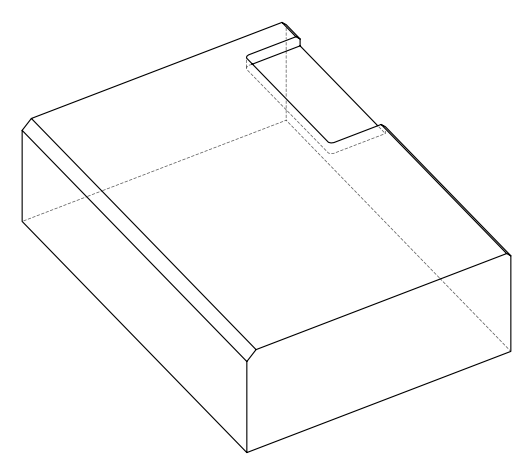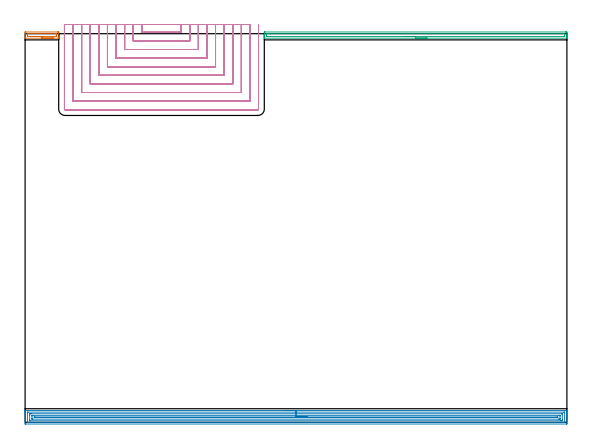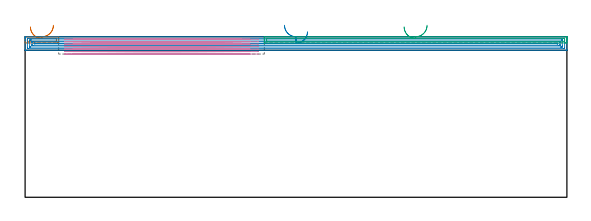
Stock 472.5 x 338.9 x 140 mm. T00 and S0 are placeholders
(PLAN: 4 operations, 1 tool changes, 76.3 min)
(1 AREA_MILL | FG_CHAMFER_SURFACE | UGT0205_001 | 0.66 min | 479 mm3)
(2 AREA_MILL_1 | FG_CHAMFER_SURFACE_1 | UGT0205_001 | 19.08 min | 32890 mm3)
(3 AREA_MILL_2 | FG_CHAMFER_SURFACE_2 | UGT0205_001 | 4.41 min | 3902 mm3)
(4 MILL_SLOT | SLOT_PARTIAL_RECTANGULAR | NXT0201_013 | Follow Part, ap 2.5, ae 75% | 52.16 min | 192752 mm3)
(TOOL UGT0205_001 | Chamfer Mill 20 x 3 x 45 deg. | D20 FL50 Z2)
(TOOL NXT0201_013 | ENDMILL 10mm | D10 FL30 Z4)
(OP 1 AREA_MILL)
G17 G21 G94 G90
T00 M6
G54
G17 G0 G90 X24.65 Y335. S1061 M3
G43 Z150. H0
G94 G1 X24.612 Z149.128 F250.
X24.498 Z148.263
X24.309 Z147.412
X24.047 Z146.58
X23.713 Z145.774
X23.31 Z145.
X22.842 Z144.264
X22.31 Z143.572
X21.721 Z142.929
X21.078 Z142.339
X20.386 Z141.808
X19.65 Z141.34
X18.876 Z140.937
X18.07 Z140.603
X17.238 Z140.341
X16.387 Z140.152
X15.522 Z140.038
X14.65 Z140.
X0.054
X0.01 Y335.005 Z139.993
X0. Y335.119 Z139.88
Y339.133 Z135.865
X0.004 Y339.91 Z135.083
X0.007 Y340.39 Z134.604
X0.014 Y340.392 Z134.602
X0.496 Y340.4 Z134.6
X28.314
X28.804 Y340.399 Z134.601
X29.286 Y340.392 Z134.602
X29.293 Y340.39 Z134.604
X29.3 Y339.91 Z135.083
Y339.133 Z135.865
Y339.026 Z135.972
X29.299 Y335.116 Z139.882
X29.29 Y335.005 Z139.993
X29.246 Y335. Z140.
X14.65
Y336.414 Z138.586
X2.225
X2.062 Y336.416 Z138.584
X2.023 Y336.418 Z138.582
X2.011 Y336.421 Z138.579
X2.006 Y336.431 Z138.569
X2.002 Y336.467 Z138.533
X2. Y337.258 Z137.742
Y338.407 Z136.593
X2.002 Y338.672 Z136.328
X2.006 Y338.849 Z136.151
X2.011 Y338.979 Z136.021
X2.055 Y338.981 Z136.019
X2.265 Y338.985 Z136.015
X27.075 Y338.986 Z136.014
X27.238 Y338.984 Z136.016
X27.277 Y338.982 Z136.018
X27.289 Y338.979 Z136.021
X27.294 Y338.969 Z136.031
X27.298 Y338.933 Z136.067
X27.3 Y338.142 Z136.858
Y336.993 Z138.007
X27.298 Y336.728 Z138.272
X27.294 Y336.551 Z138.449
X27.289 Y336.421 Z138.579
X27.245 Y336.419 Z138.581
X27.035 Y336.415 Z138.585
X14.65 Y336.414 Z138.586
X13.778 Z138.624
X12.914 Z138.738
X12.062 Z138.926
X11.23 Z139.189
X10.424 Z139.523
X9.65 Z139.925
X8.914 Z140.394
X8.222 Z140.925
X7.579 Z141.515
X6.99 Z142.158
X6.459 Z142.85
X5.99 Z143.586
X5.587 Z144.36
X5.253 Z145.166
X4.991 Z145.998
X4.802 Z146.849
X4.688 Z147.714
X4.65 Z148.586
G0 Z150.
M5
M2
(OP 2 AREA_MILL_1)
G17 G21 G94 G90
T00 M6
G54
G17 G0 G90 X226.25 Y10.3 S1061 M3
G43 Z150. H0
G94 G1 X226.288 Z149.128 F250.
X226.402 Z148.263
X226.591 Z147.412
X226.853 Z146.58
X227.187 Z145.774
X227.59 Z145.
X228.058 Z144.264
X228.59 Z143.572
X229.179 Z142.929
X229.822 Z142.339
X230.514 Z141.808
X231.25 Z141.34
X232.024 Z140.937
X232.83 Z140.603
X233.662 Z140.341
X234.514 Z140.152
X235.378 Z140.038
X236.25 Z140.
X472.317
X472.49 Y10.297 Z139.988
X472.494 Y10.253 Z139.945
X472.5 Y9.839 Z139.539
Y9.574 Z139.274
Y8.847 Z138.542
Y7.594 Z137.291
Y6.179 Z135.874
Y-0.937 Z128.761
X472.498 Y-1.201 Z128.496
X472.49 Y-1.492 Z128.206
X472.199 Y-1.499 Z128.199
X0.63 Y-1.5 Z128.2
X0.299 Y-1.497 Z128.202
X0.01 Y-1.492 Z128.206
X0. Y-1.2 Z128.498
Y7.068 Z136.763
Y8.484 Z138.18
Y8.847 Z138.542
Y9.574 Z139.274
Y9.84 Z139.539
X0.006 Y10.253 Z139.945
X0.01 Y10.297 Z139.988
X0.183 Y10.3 Z140.
X236.25
Y8.886 Z138.586
X470.044 Y8.885 Z138.585
X470.082 Y8.883 Z138.583
X470.49 Y8.847 Z138.547
X470.499 Y8.433 Z138.133
X470.5 Y0.842 Z130.542
X470.499 Y0.427 Z130.127
X470.49 Y-0.047 Z129.653
X470.118 Y-0.083 Z129.617
X470.082 Y-0.085 Z129.615
X2.456
X2.418 Y-0.083 Z129.617
X2.01 Y-0.047 Z129.653
X2.001 Y0.367 Z130.067
X2. Y7.958 Z137.658
X2.001 Y8.373 Z138.073
X2.01 Y8.847 Z138.547
X2.382 Y8.883 Z138.583
X2.418 Y8.885 Z138.585
X236.25 Y8.886 Z138.586
Y7.471 Z137.171
X467.888
X468.293 Y7.469 Z137.169
X468.428 Y7.467 Z137.167
X468.474 Y7.465 Z137.165
X468.49 Y7.457 Z137.157
X468.493 Y7.41 Z137.11
X468.497 Y7.274 Z136.974
X468.499 Y7.068 Z136.768
X468.5 Y6.863 Z136.563
Y2.416 Z132.116
X468.498 Y1.732 Z131.432
X468.496 Y1.53 Z131.23
X468.486 Y1.335 Z131.035
X468.293 Y1.333 Z131.033
X467.803 Y1.33 Z131.03
X467.399 Y1.329 Z131.029
X466.91 Y1.328 Z131.028
X4.612 Y1.329 Z131.029
X4.207 Y1.331 Z131.031
X4.072 Y1.333 Z131.033
X4.026 Y1.335 Z131.035
X4.01 Y1.343 Z131.043
X4.007 Y1.389 Z131.089
X4.003 Y1.526 Z131.226
X4.001 Y1.732 Z131.432
X4. Y1.937 Z131.637
Y6.384 Z136.084
X4.002 Y7.068 Z136.768
X4.004 Y7.27 Z136.97
X4.014 Y7.464 Z137.164
X4.207 Y7.467 Z137.167
X4.697 Y7.47 Z137.17
X5.101 Y7.471 Z137.171
X5.59
X236.25
Y6.057 Z135.757
X465.733
X466.411 Y6.052 Z135.752
X466.485 Y6.05 Z135.75
X466.49 Y5.953 Z135.653
X466.496 Y5.733 Z135.433
X466.5 Y5.294 Z134.994
Y3.516 Z133.216
X466.495 Y3.068 Z132.768
X466.49 Y2.848 Z132.548
X466.484 Y2.749 Z132.449
X466.378 Y2.747 Z132.447
X465.611 Y2.743 Z132.443
X465.489
X6.767
X6.089 Y2.748 Z132.448
X6.015 Y2.749 Z132.449
X6.01 Y2.847 Z132.547
X6.004 Y3.067 Z132.767
X6. Y3.506 Z133.206
Y5.284 Z134.984
X6.005 Y5.732 Z135.432
X6.01 Y5.952 Z135.652
X6.017 Y6.05 Z135.75
X6.122 Y6.053 Z135.753
X6.889 Y6.057 Z135.757
X7.011
X236.25
Y4.643 Z134.343
X463.822 Y4.642 Z134.342
X464.476 Y4.639 Z134.339
X464.483 Y4.637 Z134.337
X464.494 Y4.622 Z134.322
X464.498 Y4.4 Z134.1
X464.499 Y4.231 Z133.931
X464.498 Y4.189 Z133.889
X464.494 Y4.169 Z133.869
X464.492 Y4.165 Z133.865
X464.473 Y4.163 Z133.863
X464.311 Y4.159 Z133.859
X464.067 Y4.157 Z133.857
X463.822
X8.678 Y4.158 Z133.858
X8.024 Y4.161 Z133.861
X8.017 Y4.163 Z133.863
X8.006 Y4.178 Z133.878
X8.002 Y4.4 Z134.1
X8.001 Y4.568 Z134.268
X8.002 Y4.611 Z134.311
X8.006 Y4.63 Z134.33
X8.008 Y4.635 Z134.335
X8.027 Y4.637 Z134.337
X8.189 Y4.641 Z134.341
X8.434 Y4.643 Z134.343
X8.678
X236.25
X237.122 Z134.381
X237.986 Z134.495
X238.838 Z134.684
X239.67 Z134.946
X240.476 Z135.28
X241.25 Z135.683
X241.986 Z136.152
X242.678 Z136.683
X243.321 Z137.272
X243.91 Z137.915
X244.442 Z138.607
X244.91 Z139.343
X245.313 Z140.117
X245.647 Z140.923
X245.909 Z141.755
X246.098 Z142.607
X246.212 Z143.472
X246.25 Z144.343
G0 Z150.
M5
M2
(OP 3 AREA_MILL_2)
G17 G21 G94 G90
T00 M6
G54
G17 G0 G90 X350.55 Y335. S1061 M3
G43 Z150. H0
G94 G1 X350.512 Z149.128 F250.
X350.398 Z148.264
X350.209 Z147.412
X349.947 Z146.58
X349.613 Z145.774
X349.21 Z145.
X348.742 Z144.264
X348.21 Z143.572
X347.621 Z142.929
X346.978 Z142.34
X346.286 Z141.808
X345.55 Z141.34
X344.776 Z140.937
X343.97 Z140.603
X343.138 Z140.341
X342.286 Z140.152
X341.422 Z140.038
X340.55 Z140.
X208.772
X208.608 Y335.003 Z139.988
X208.6 Y335.018 Z139.972
Y335.377 Z139.622
Y335.692 Z139.307
Y336.374 Z138.621
Y337.599 Z137.398
Y338.142 Z136.852
Y338.755 Z136.241
Y339.026 Z135.969
Y339.639 Z135.357
X208.603 Y339.91 Z135.085
X208.609 Y340.391 Z134.605
X208.73 Y340.395 Z134.603
X209.219 Y340.4 Z134.6
X471.387
X471.881 Y340.399 Z134.601
X472.37 Y340.394 Z134.603
X472.491 Y340.391 Z134.605
X472.5 Y339.91 Z135.085
Y338.142 Z136.852
Y337.599 Z137.398
Y337.258 Z137.738
Y336.714 Z138.282
Y336.374 Z138.621
Y335.692 Z139.307
Y335.377 Z139.622
X472.493 Y335.018 Z139.974
X472.491 Y335.003 Z139.988
X472.328 Y335. Z140.
X340.55
Y336.414 Z138.586
X210.964 Y336.415 Z138.585
X210.61 Y336.421 Z138.579
X210.605 Y336.535 Z138.465
X210.601 Y336.775 Z138.225
Y338.542 Z136.458
X210.61 Y338.944 Z136.056
X210.615 Y338.98 Z136.02
X210.634 Y338.982 Z136.018
X210.686 Y338.985 Z136.015
X210.793 Y338.986 Z136.014
X211.006
X470.136 Y338.985 Z136.015
X470.49 Y338.979 Z136.021
X470.495 Y338.865 Z136.135
X470.499 Y338.625 Z136.375
Y336.858 Z138.142
X470.49 Y336.456 Z138.544
X470.485 Y336.42 Z138.58
X470.466 Y336.418 Z138.582
X470.414 Y336.415 Z138.585
X470.307 Y336.414 Z138.586
X470.094
X340.55
X339.678 Z138.624
X338.814 Z138.738
X337.962 Z138.927
X337.13 Z139.189
X336.324 Z139.523
X335.55 Z139.926
X334.814 Z140.394
X334.122 Z140.925
X333.479 Z141.515
X332.89 Z142.158
X332.358 Z142.85
X331.89 Z143.586
X331.487 Z144.36
X331.153 Z145.166
X330.891 Z145.998
X330.702 Z146.849
X330.588 Z147.714
X330.55 Z148.586
G0 Z150.
M5
M2
(OP 4 MILL_SLOT)
G17 G21 G94 G90
T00 M6
G54
G17 G0 G90 X101.8 Y346.9 S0 M3
G43 Z150. H0
Z137.843
G94 G1 Y343.9 F250.
Y340.1 F500.
X136.1
Y343.9
Y346.9 F250.
X94.3
Y343.9
Y332.6 F500.
X143.6
Y343.9
Y346.9 F250.
X86.8
Y343.9
Y325.1 F500.
X151.1
Y343.9
Y346.9 F250.
X79.3
Y343.9
Y317.6 F500.
X158.6
Y343.9
Y346.9 F250.
X71.8
Y343.9
Y310.1 F500.
X166.1
Y343.9
Y346.9 F250.
X64.3
Y343.9
Y302.6 F500.
X173.6
Y343.9
Y346.9 F250.
X56.8
Y343.9
Y295.1 F500.
X181.1
Y343.9
Y346.9 F250.
X49.3
Y343.9
Y287.6 F500.
X188.6
Y343.9
Y346.9 F250.
X41.8
Y343.9
Y280.1 F500.
X196.1
Y343.9
Y346.9 F250.
X34.3
Y343.9
Y273.1 F500.
G3 X34.8 Y272.6 R0.5
G1 X203.1
G3 X203.6 Y273.1 R0.5
G1 Y343.9
Y346.9 F250.
G0 X101.8 Z135.686
G1 Y343.9
Y340.1 F500.
X136.1
Y343.9
Y346.9 F250.
X94.3
Y343.9
Y332.6 F500.
X143.6
Y343.9
Y346.9 F250.
X86.8
Y343.9
Y325.1 F500.
X151.1
Y343.9
Y346.9 F250.
X79.3
Y343.9
Y317.6 F500.
X158.6
Y343.9
Y346.9 F250.
X71.8
Y343.9
Y310.1 F500.
X166.1
Y343.9
Y346.9 F250.
X64.3
Y343.9
Y302.6 F500.
X173.6
Y343.9
Y346.9 F250.
X56.8
Y343.9
Y295.1 F500.
X181.1
Y343.9
Y346.9 F250.
X49.3
Y343.9
Y287.6 F500.
X188.6
Y343.9
Y346.9 F250.
X41.8
Y343.9
Y280.1 F500.
X196.1
Y343.9
Y346.9 F250.
X34.3
Y343.9
Y273.1 F500.
G3 X34.8 Y272.6 R0.5
G1 X203.1
G3 X203.6 Y273.1 R0.5
G1 Y343.9
Y346.9 F250.
G0 X101.8 Z133.529
G1 Y343.9
Y340.1 F500.
X136.1
Y343.9
Y346.9 F250.
X94.3
Y343.9
Y332.6 F500.
X143.6
Y343.9
Y346.9 F250.
X86.8
Y343.9
Y325.1 F500.
X151.1
Y343.9
Y346.9 F250.
X79.3
Y343.9
Y317.6 F500.
X158.6
Y343.9
Y346.9 F250.
X71.8
Y343.9
Y310.1 F500.
X166.1
Y343.9
Y346.9 F250.
X64.3
Y343.9
Y302.6 F500.
X173.6
Y343.9
Y346.9 F250.
X56.8
Y343.9
Y295.1 F500.
X181.1
Y343.9
Y346.9 F250.
X49.3
Y343.9
Y287.6 F500.
X188.6
Y343.9
Y346.9 F250.
X41.8
Y343.9
Y280.1 F500.
X196.1
Y343.9
Y346.9 F250.
X34.3
Y343.9
Y273.1 F500.
G3 X34.8 Y272.6 R0.5
G1 X203.1
G3 X203.6 Y273.1 R0.5
G1 Y343.9
Y346.9 F250.
G0 X101.8 Z131.371
G1 Y343.9
Y340.1 F500.
X136.1
Y343.9
Y346.9 F250.
X94.3
Y343.9
Y332.6 F500.
X143.6
Y343.9
Y346.9 F250.
X86.8
Y343.9
Y325.1 F500.
X151.1
Y343.9
Y346.9 F250.
X79.3
Y343.9
Y317.6 F500.
X158.6
Y343.9
Y346.9 F250.
X71.8
Y343.9
Y310.1 F500.
X166.1
Y343.9
Y346.9 F250.
X64.3
Y343.9
Y302.6 F500.
X173.6
Y343.9
Y346.9 F250.
X56.8
Y343.9
Y295.1 F500.
X181.1
Y343.9
Y346.9 F250.
X49.3
Y343.9
Y287.6 F500.
X188.6
Y343.9
Y346.9 F250.
X41.8
Y343.9
Y280.1 F500.
X196.1
Y343.9
Y346.9 F250.
X34.3
Y343.9
Y273.1 F500.
G3 X34.8 Y272.6 R0.5
G1 X203.1
G3 X203.6 Y273.1 R0.5
G1 Y343.9
Y346.9 F250.
G0 X101.8 Z129.214
G1 Y343.9
Y340.1 F500.
X136.1
Y343.9
Y346.9 F250.
X94.3
Y343.9
Y332.6 F500.
X143.6
Y343.9
Y346.9 F250.
X86.8
Y343.9
Y325.1 F500.
X151.1
Y343.9
Y346.9 F250.
X79.3
Y343.9
Y317.6 F500.
X158.6
Y343.9
Y346.9 F250.
X71.8
Y343.9
Y310.1 F500.
X166.1
Y343.9
Y346.9 F250.
X64.3
Y343.9
Y302.6 F500.
X173.6
Y343.9
Y346.9 F250.
X56.8
Y343.9
Y295.1 F500.
X181.1
Y343.9
Y346.9 F250.
X49.3
Y343.9
Y287.6 F500.
X188.6
Y343.9
Y346.9 F250.
X41.8
Y343.9
Y280.1 F500.
X196.1
Y343.9
Y346.9 F250.
X34.3
Y343.9
Y273.1 F500.
G3 X34.8 Y272.6 R0.5
G1 X203.1
G3 X203.6 Y273.1 R0.5
G1 Y343.9
Y346.9 F250.
G0 X101.8 Z127.057
G1 Y343.9
Y340.1 F500.
X136.1
Y343.9
Y346.9 F250.
X94.3
Y343.9
Y332.6 F500.
X143.6
Y343.9
Y346.9 F250.
X86.8
Y343.9
Y325.1 F500.
X151.1
Y343.9
Y346.9 F250.
X79.3
Y343.9
Y317.6 F500.
X158.6
Y343.9
Y346.9 F250.
X71.8
Y343.9
Y310.1 F500.
X166.1
Y343.9
Y346.9 F250.
X64.3
Y343.9
Y302.6 F500.
X173.6
Y343.9
Y346.9 F250.
X56.8
Y343.9
Y295.1 F500.
X181.1
Y343.9
Y346.9 F250.
X49.3
Y343.9
Y287.6 F500.
X188.6
Y343.9
Y346.9 F250.
X41.8
Y343.9
Y280.1 F500.
X196.1
Y343.9
Y346.9 F250.
X34.3
Y343.9
Y273.1 F500.
G3 X34.8 Y272.6 R0.5
G1 X203.1
G3 X203.6 Y273.1 R0.5
G1 Y343.9
Y346.9 F250.
G0 X101.8 Z124.9
G1 Y343.9
Y340.1 F500.
X136.1
Y343.9
Y346.9 F250.
X94.3
Y343.9
Y332.6 F500.
X143.6
Y343.9
Y346.9 F250.
X86.8
Y343.9
Y325.1 F500.
X151.1
Y343.9
Y346.9 F250.
X79.3
Y343.9
Y317.6 F500.
X158.6
Y343.9
Y346.9 F250.
X71.8
Y343.9
Y310.1 F500.
X166.1
Y343.9
Y346.9 F250.
X64.3
Y343.9
Y302.6 F500.
X173.6
Y343.9
Y346.9 F250.
X56.8
Y343.9
Y295.1 F500.
X181.1
Y343.9
Y346.9 F250.
X49.3
Y343.9
Y287.6 F500.
X188.6
Y343.9
Y346.9 F250.
X41.8
Y343.9
Y280.1 F500.
X196.1
Y343.9
Y346.9 F250.
X34.3
Y343.9
Y273.1 F500.
G3 X34.8 Y272.6 R0.5
G1 X203.1
G3 X203.6 Y273.1 R0.5
G1 Y343.9
Y346.9 F250.
G0 Z150.
M5
M2
